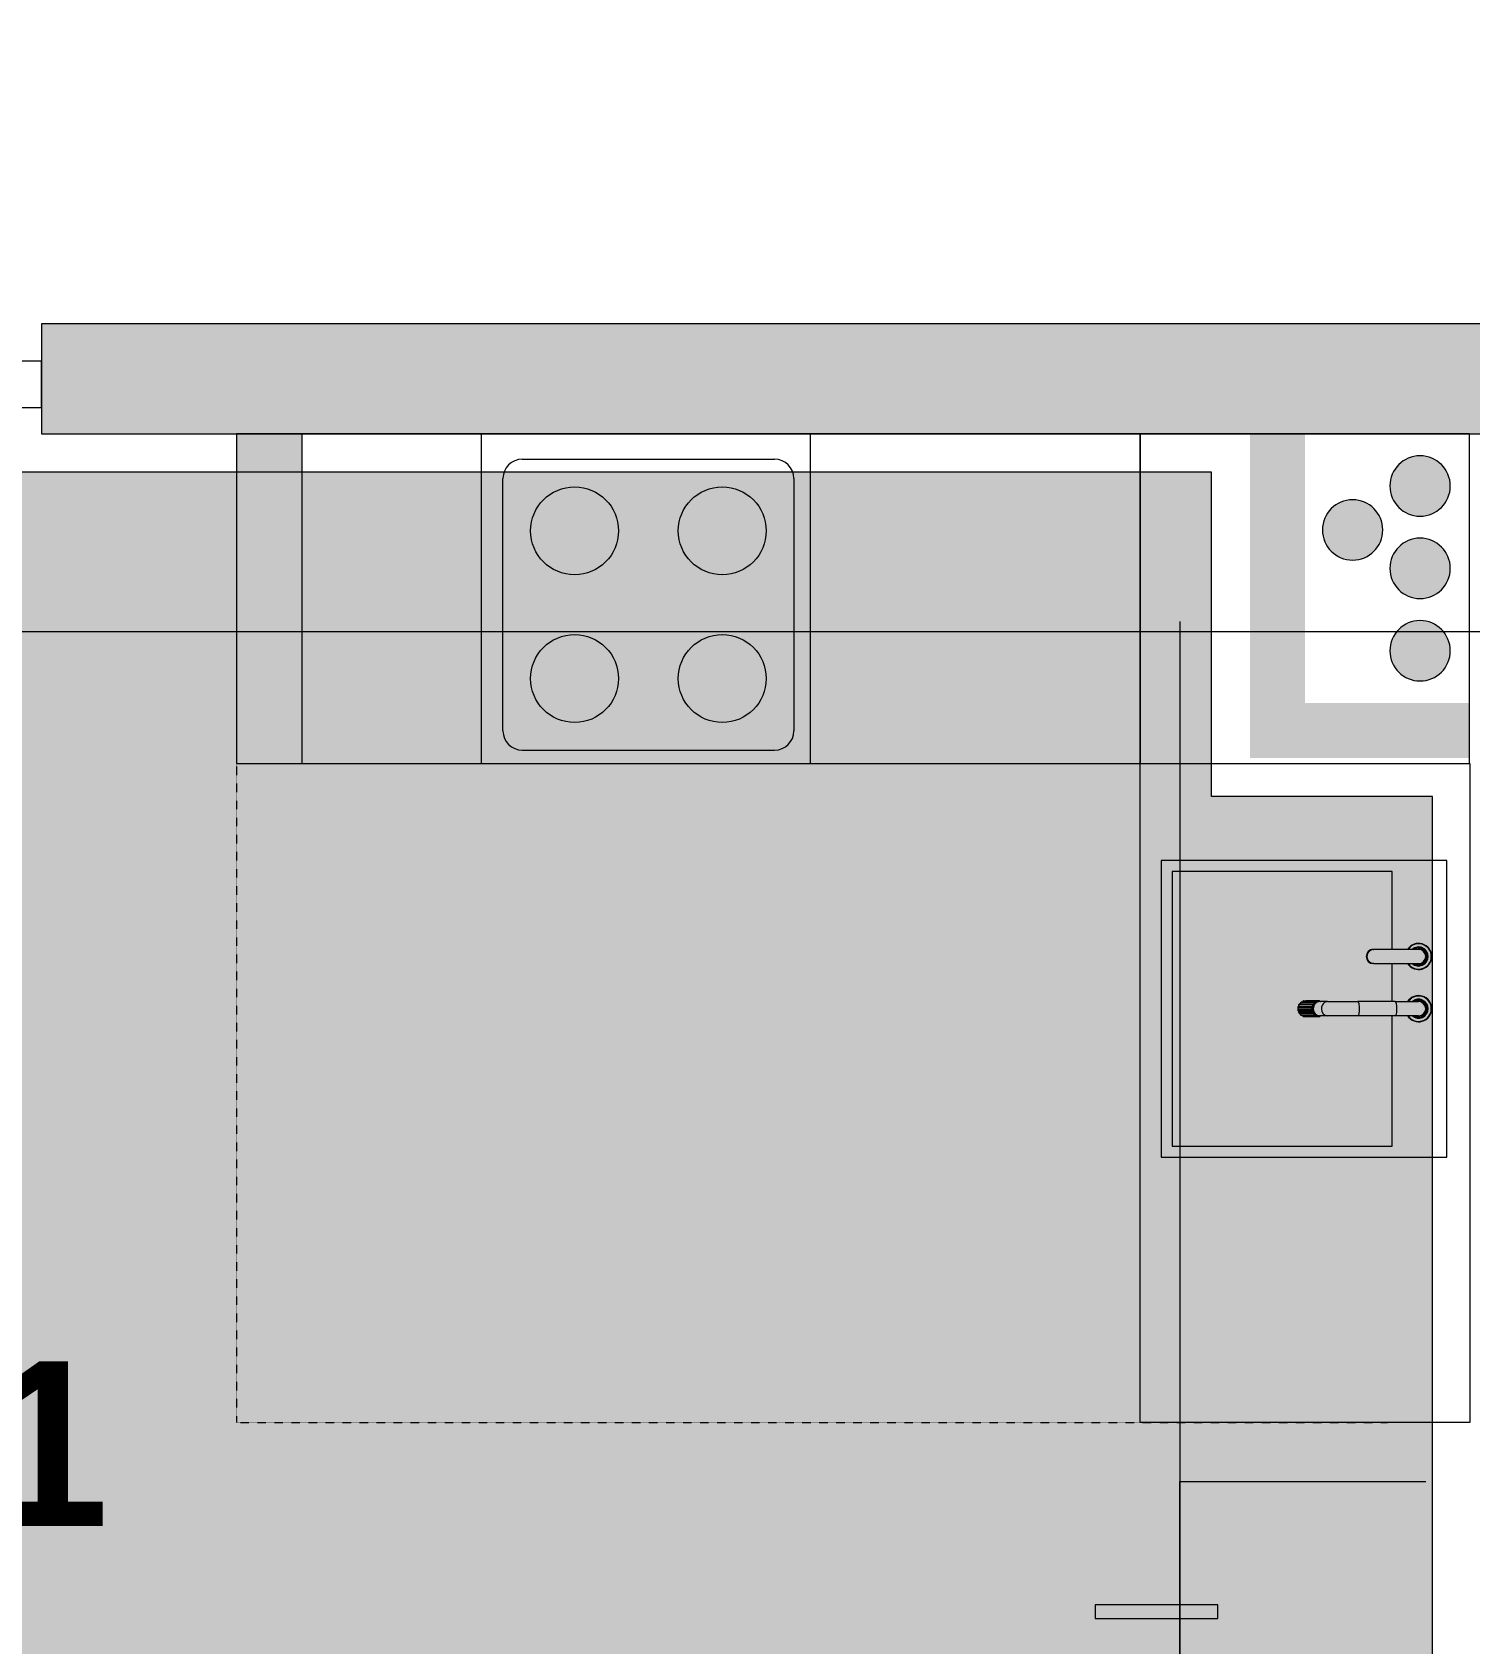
# Model space of a CAD drawing. Header units: millimetres. Extents: x 475206255 to 476720147, y 4620882299 to 4621447368.
# Drawn here: x 475282915 to 475285532, y 4621100774 to 4621103707 of the extents above; entities that cross this region are included whole.
import ezdxf

# ---------------------------------------------------------------- set-up
doc = ezdxf.new("R2010")
doc.units = ezdxf.units.MM
doc.header["$MEASUREMENT"] = 0
doc.linetypes.add('ACAD_ISO02W100', pattern=[7.5, 6, -1.5])
doc.linetypes.add('dash fine 0_25', pattern=[0.5952, 0.2976, -0.2976])
for name, color, linetype, lineweight in [('2D Drafting - General_Pen_No__250_Pen_No__7_Pen_No__250', 7, 'Continuous', 0), ('2D Drafting - General_Pen_No__250_Pen_No__7_Pen_No__7', 7, 'Continuous', 0), ('Annotation - Text_Pen_No__7_Pen_No__142', 142, 'Continuous', 0), ('Doors_Pen_No__7_Pen_No__7_Pen_No__7', 7, 'Continuous', 0), ('G-Anno-Nplt_Pen_No__151', 151, 'Continuous', 0), ('G-Anno-Nplt_Pen_No__4', 7, 'Continuous', 0), ('New_--------AVEJI_MODZRAVI_Pen_No__7', 7, 'Continuous', 0), ('New_--------AVEJI_UDZRAVI_Pen_No__7', 7, 'Continuous', 0), ('New_0_Pen_No__7', 7, 'Continuous', 0), ('shaxtebi da milebi_Pen_No__1_Pen_No__1_Pen_No__1', 1, 'Continuous', 0), ('shaxtebi da milebi_Pen_No__5_Pen_No__5_Pen_No__5', 5, 'Continuous', 0), ('zoma_Pen_No__142', 142, 'Continuous', 0), ('zoma_Pen_No__5_Pen_No__5', 5, 'Continuous', 0)]:
    doc.layers.add(name, color=color, linetype=linetype, lineweight=lineweight)
doc.layers.add('New_--aveji_Pen_No__251', color=7, linetype='Continuous', lineweight=0, true_color=0x656565)
doc.layers.add('shaxtebi da milebi_Pen_No__5_Pen_No__5_Pen_No__252', color=7, linetype='Continuous', lineweight=0, true_color=0x666666)
doc.layers.add('zoma', color=7, linetype='Continuous')
doc.styles.add('GENERATED_STYLE_2', font='arial.ttf')
doc.styles.add('GENERATED_STYLE_8', font='')
doc.styles.get('GENERATED_STYLE_8').set_extended_font_data('AcadMtavr', bold=True)
doc.dimstyles.new('GENERATED_STYLE__3', dxfattribs={"dimtxt": 200, "dimasz": 64.421331, "dimexe": 0.18, "dimexo": 3, "dimgap": 0, "dimtad": 1, "dimtih": 1, "dimtoh": 1, "dimlfac": 0.001, "dimzin": 0, "dimdsep": 46, "dimtxsty": 'GENERATED_STYLE_2', "dimblk": 'ARROWHEAD_2', "dimblk1": 'ARROWHEAD_2', "dimblk2": 'ARROWHEAD_2', "dimcen": 0.09, "dimclrd": 142, "dimclre": 142, "dimclrt": 142, "dimadec": 0, "dimazin": 0, "dimtfac": 1, "dimtdec": 4, "dimtmove": 0, "dimatfit": 3, "dimfxl": 1, "dimtolj": 1, "dimtzin": 0, "dimarcsym": 0})
doc.dimstyles.new('GENERATED_STYLE__9', dxfattribs={"dimtxt": 200, "dimasz": 64.421331, "dimexe": 0.18, "dimexo": 3, "dimgap": 0, "dimtad": 1, "dimlfac": 0.001, "dimzin": 0, "dimdsep": 46, "dimtxsty": 'GENERATED_STYLE_2', "dimblk": 'ARROWHEAD_2', "dimblk1": 'ARROWHEAD_2', "dimblk2": 'ARROWHEAD_2', "dimcen": 0.09, "dimclrd": 142, "dimclre": 142, "dimclrt": 142, "dimadec": 0, "dimazin": 0, "dimtfac": 1, "dimtdec": 4, "dimtmove": 0, "dimatfit": 3, "dimfxl": 1, "dimtolj": 1, "dimtzin": 0, "dimarcsym": 0})

# ---------------------------------------------------------------- blocks, each defined once
blk = doc.blocks.new('*D203', base_point=(475826095.8, 4621095193.2))
at = {"layer": 'zoma_Pen_No__142', "color": 142, "linetype": 'Continuous', "lineweight": 0, "transparency": 16777216}
for p, q in [((475299470.7, 4621110192), (475299386, 4621110240.9)), ((475299428.3, 4621110216.4), (475299428.3, 4621110257.9)), ((475299491.9, 4621110216.4), (475299364.8, 4621110216.4)), ((475299428.3, 4621095016.4), (475299428.3, 4621110216.4)), ((475299386, 4621095040.9), (475299470.7, 4621094992)), ((475299491.9, 4621095016.4), (475299364.8, 4621095016.4)), ((475299428.3, 4621094975), (475299428.3, 4621095016.4))]:
    blk.add_line(p, q, dxfattribs=at)
at = {"layer": 'zoma_Pen_No__142', "color": 142, "lineweight": 0, "transparency": 16777216, "insert": (475299388.3, 4621102273.2), "char_height": 200, "attachment_point": 7, "rotation": 90, "style": 'GENERATED_STYLE_2'}
blk.add_mtext('\\A1;{\\pql;\\fArial|b0|i0|c204|p0;\\W1.000000;15.20}', dxfattribs=at)
blk = doc.blocks.new('ARROWHEAD_2')
at = {"color": 0, "linetype": 'Continuous', "lineweight": 0}
for p, q in [((-0.378, -0.655), (0.378, 0.655)), ((0, 0), (-1, 0))]:
    blk.add_line(p, q, dxfattribs=at)
blk = doc.blocks.new('*D207', base_point=(475826095.8, 4621095193.2))
at = {"layer": 'zoma_Pen_No__142', "color": 142, "linetype": 'Continuous', "lineweight": 0, "transparency": 16777216}
for p, q in [((475298596.8, 4621102440.9), (475298681.6, 4621102392)), ((475298702.8, 4621102416.4), (475298575.6, 4621102416.4)), ((475298639.2, 4621099816.4), (475298639.2, 4621102416.4)), ((475298702.8, 4621099816.4), (475298575.6, 4621099816.4)), ((475298596.8, 4621099840.9), (475298681.6, 4621099792))]:
    blk.add_line(p, q, dxfattribs=at)
at = {"layer": 'zoma_Pen_No__142', "color": 142, "lineweight": 0, "transparency": 16777216, "char_height": 200, "attachment_point": 7, "rotation": 90, "style": 'GENERATED_STYLE_2'}
for s, insert in [('\\A1;{\\pql;\\fArial|b0|i0|c204|p0;\\W1.000000;0.40}', (475298599.2, 4621101858.1)), ('\\A1;{\\pql;\\fArial|b0|i0|c204|p0;\\W1.000000;2.60}', (475298599.2, 4621100849.5))]:
    blk.add_mtext(s, dxfattribs=dict(at, insert=insert))
blk = doc.blocks.new('*D208', base_point=(475826095.8, 4621095193.2))
at = {"layer": 'zoma_Pen_No__142', "color": 142, "linetype": 'Continuous', "lineweight": 0, "transparency": 16777216}
for p, q in [((475298596.8, 4621102840.9), (475298681.6, 4621102792)), ((475298702.8, 4621102816.4), (475298575.6, 4621102816.4)), ((475298639.2, 4621102416.4), (475298639.2, 4621102816.4)), ((475298596.8, 4621102440.9), (475298681.6, 4621102392)), ((475298702.8, 4621102416.4), (475298575.6, 4621102416.4))]:
    blk.add_line(p, q, dxfattribs=at)
blk = doc.blocks.new('*D209', base_point=(475826095.8, 4621095193.2))
at = {"layer": 'zoma_Pen_No__142', "color": 142, "linetype": 'Continuous', "lineweight": 0, "transparency": 16777216}
for p, q in [((475298596.8, 4621103240.4), (475298681.6, 4621103191.5)), ((475298702.8, 4621103215.9), (475298575.6, 4621103215.9)), ((475298639.2, 4621102816.4), (475298639.2, 4621103215.9)), ((475298596.8, 4621102840.9), (475298681.6, 4621102792)), ((475298702.8, 4621102816.4), (475298575.6, 4621102816.4))]:
    blk.add_line(p, q, dxfattribs=at)
blk = doc.blocks.new('*D1292', base_point=(475826095.8, 4621095193.2))
at = {"layer": 'zoma_Pen_No__142', "color": 142, "linetype": 'Continuous', "lineweight": 0, "transparency": 16777216}
for p, q in [((475281719.4, 4621111169.1), (475281719.4, 4621111296.2)), ((475288219.4, 4621111169.1), (475288219.4, 4621111296.2)), ((475281743.9, 4621111275), (475281695, 4621111190.3)), ((475288243.9, 4621111275), (475288195, 4621111190.3)), ((475281719.4, 4621111232.6), (475288219.4, 4621111232.6))]:
    blk.add_line(p, q, dxfattribs=at)
at = {"layer": 'zoma_Pen_No__142', "color": 142, "lineweight": 0, "transparency": 16777216, "char_height": 200, "attachment_point": 7, "style": 'GENERATED_STYLE_2'}
for s, insert in [('\\A1;{\\pql;\\fArial|b0|i0|c204|p0;\\W1.000000;6.50}', (475284702.5, 4621111272.6)), ('\\A1;{\\pql;\\fArial|b0|i0|c204|p0;\\W1.000000;0.40}', (475287661.1, 4621111272.6))]:
    blk.add_mtext(s, dxfattribs=dict(at, insert=insert))
blk = doc.blocks.new('*D1350', base_point=(475826095.8, 4621095193.2))
at = {"layer": 'zoma_Pen_No__142', "color": 142, "linetype": 'Continuous', "lineweight": 0, "transparency": 16777216}
for p, q in [((475281719.4, 4621160358.8), (475281719.4, 4621160486)), ((475288219.4, 4621160358.8), (475288219.4, 4621160486)), ((475281743.9, 4621160464.8), (475281695, 4621160380)), ((475288243.9, 4621160464.8), (475288195, 4621160380)), ((475281719.4, 4621160422.4), (475288219.4, 4621160422.4))]:
    blk.add_line(p, q, dxfattribs=at)
at = {"layer": 'zoma_Pen_No__142', "color": 142, "lineweight": 0, "transparency": 16777216, "char_height": 200, "attachment_point": 7, "style": 'GENERATED_STYLE_2'}
for s, insert in [('\\A1;{\\pql;\\fArial|b0|i0|c204|p0;\\W1.000000;6.50}', (475284702.5, 4621160462.4)), ('\\A1;{\\pql;\\fArial|b0|i0|c204|p0;\\W1.000000;0.40}', (475287661.1, 4621160462.4))]:
    blk.add_mtext(s, dxfattribs=dict(at, insert=insert))
blk = doc.blocks.new('*D1374', base_point=(475826095.8, 4621095193.2))
at = {"layer": 'zoma_Pen_No__142', "color": 142, "linetype": 'Continuous', "lineweight": 0, "transparency": 16777216}
for p, q in [((475281743.9, 4621141919.8), (475281695, 4621141835.1)), ((475281719.4, 4621141813.9), (475281719.4, 4621141941)), ((475288243.9, 4621141919.8), (475288195, 4621141835.1)), ((475288219.4, 4621141813.9), (475288219.4, 4621141941)), ((475281719.4, 4621141877.4), (475288219.4, 4621141877.4))]:
    blk.add_line(p, q, dxfattribs=at)
at = {"layer": 'zoma_Pen_No__142', "color": 142, "lineweight": 0, "transparency": 16777216, "char_height": 200, "attachment_point": 7, "style": 'GENERATED_STYLE_2'}
for s, insert in [('\\A1;{\\pql;\\fArial|b0|i0|c204|p0;\\W1.000000;6.50}', (475284702.5, 4621141917.4)), ('\\A1;{\\pql;\\fArial|b0|i0|c204|p0;\\W1.000000;0.40}', (475287661.1, 4621141917.4))]:
    blk.add_mtext(s, dxfattribs=dict(at, insert=insert))
blk = doc.blocks.new('*D1409', base_point=(475826095.8, 4621095193.2))
at = {"layer": 'zoma_Pen_No__142', "color": 142, "linetype": 'Continuous', "lineweight": 0, "transparency": 16777216}
for p, q in [((475281719.4, 4621209735.5), (475281719.4, 4621209862.6)), ((475288219.4, 4621209735.5), (475288219.4, 4621209862.6)), ((475281743.9, 4621209841.4), (475281695, 4621209756.6)), ((475288243.9, 4621209841.4), (475288195, 4621209756.6)), ((475281719.4, 4621209799), (475288219.4, 4621209799))]:
    blk.add_line(p, q, dxfattribs=at)
at = {"layer": 'zoma_Pen_No__142', "color": 142, "lineweight": 0, "transparency": 16777216, "char_height": 200, "attachment_point": 7, "style": 'GENERATED_STYLE_2'}
for s, insert in [('\\A1;{\\pql;\\fArial|b0|i0|c204|p0;\\W1.000000;6.50}', (475284702.5, 4621209839)), ('\\A1;{\\pql;\\fArial|b0|i0|c204|p0;\\W1.000000;0.40}', (475287661.1, 4621209839))]:
    blk.add_mtext(s, dxfattribs=dict(at, insert=insert))
blk = doc.blocks.new('*D1433', base_point=(475826095.8, 4621095193.2))
at = {"layer": 'zoma_Pen_No__142', "color": 142, "linetype": 'Continuous', "lineweight": 0, "transparency": 16777216}
for p, q in [((475281719.4, 4621191190.5), (475281719.4, 4621191317.7)), ((475288219.4, 4621191190.5), (475288219.4, 4621191317.7)), ((475281743.9, 4621191296.5), (475281695, 4621191211.7)), ((475288243.9, 4621191296.5), (475288195, 4621191211.7)), ((475281719.4, 4621191254.1), (475288219.4, 4621191254.1))]:
    blk.add_line(p, q, dxfattribs=at)
at = {"layer": 'zoma_Pen_No__142', "color": 142, "lineweight": 0, "transparency": 16777216, "char_height": 200, "attachment_point": 7, "style": 'GENERATED_STYLE_2'}
for s, insert in [('\\A1;{\\pql;\\fArial|b0|i0|c204|p0;\\W1.000000;6.50}', (475284702.5, 4621191294.1)), ('\\A1;{\\pql;\\fArial|b0|i0|c204|p0;\\W1.000000;0.40}', (475287661.1, 4621191294.1))]:
    blk.add_mtext(s, dxfattribs=dict(at, insert=insert))
blk = doc.blocks.new('*D1467', base_point=(475826095.8, 4621095193.2))
at = {"layer": 'zoma_Pen_No__142', "color": 142, "linetype": 'Continuous', "lineweight": 0, "transparency": 16777216}
for p, q in [((475281743.9, 4621259031.2), (475281695, 4621258946.4)), ((475281719.4, 4621258925.2), (475281719.4, 4621259052.4)), ((475288243.9, 4621259031.2), (475288195, 4621258946.4)), ((475288219.4, 4621258925.2), (475288219.4, 4621259052.4)), ((475281719.4, 4621258988.8), (475288219.4, 4621258988.8))]:
    blk.add_line(p, q, dxfattribs=at)
at = {"layer": 'zoma_Pen_No__142', "color": 142, "lineweight": 0, "transparency": 16777216, "char_height": 200, "attachment_point": 7, "style": 'GENERATED_STYLE_2'}
for s, insert in [('\\A1;{\\pql;\\fArial|b0|i0|c204|p0;\\W1.000000;6.50}', (475284702.5, 4621259028.8)), ('\\A1;{\\pql;\\fArial|b0|i0|c204|p0;\\W1.000000;0.40}', (475287661.1, 4621259028.8))]:
    blk.add_mtext(s, dxfattribs=dict(at, insert=insert))
blk = doc.blocks.new('*D1491', base_point=(475826095.8, 4621095193.2))
at = {"layer": 'zoma_Pen_No__142', "color": 142, "linetype": 'Continuous', "lineweight": 0, "transparency": 16777216}
for p, q in [((475281743.9, 4621240486.2), (475281695, 4621240401.5)), ((475281719.4, 4621240380.3), (475281719.4, 4621240507.4)), ((475288243.9, 4621240486.2), (475288195, 4621240401.5)), ((475288219.4, 4621240380.3), (475288219.4, 4621240507.4)), ((475281719.4, 4621240443.8), (475288219.4, 4621240443.8))]:
    blk.add_line(p, q, dxfattribs=at)
at = {"layer": 'zoma_Pen_No__142', "color": 142, "lineweight": 0, "transparency": 16777216, "char_height": 200, "attachment_point": 7, "style": 'GENERATED_STYLE_2'}
for s, insert in [('\\A1;{\\pql;\\fArial|b0|i0|c204|p0;\\W1.000000;6.50}', (475284702.5, 4621240483.8)), ('\\A1;{\\pql;\\fArial|b0|i0|c204|p0;\\W1.000000;0.40}', (475287661.1, 4621240483.8))]:
    blk.add_mtext(s, dxfattribs=dict(at, insert=insert))

msp = doc.modelspace()

# ---------------------------------------------------------------- hatches: boundary and pattern name
at = {"layer": '2D Drafting - General_Pen_No__250_Pen_No__7_Pen_No__7', "linetype": 'Continuous', "lineweight": 0}
for points in [[(475286816.52, 4621103176.356), (475282931.911, 4621103176.356), (475282931.911, 4621102976.356), (475286816.52, 4621102976.356)], [(475283406.515, 4621102376.356), (475283406.515, 4621102976.356), (475283286.515, 4621102976.356), (475283286.515, 4621102376.357)], [(475285531.925, 4621102486.356), (475285531.925, 4621102386.168), (475285131.925, 4621102386.168), (475285131.925, 4621102976.356), (475285231.925, 4621102976.356), (475285231.925, 4621102486.356)]]:
    msp.add_hatch(color=7, dxfattribs=at).paths.add_polyline_path(points)
at = {"layer": 'G-Anno-Nplt_Pen_No__151', "linetype": 'Continuous', "lineweight": 0, "true_color": 0x1f2f3f}
msp.add_hatch(color=169, dxfattribs=at).paths.add_polyline_path([(475279231.911, 4621101891.431), (475279231.911, 4621099839.517), (475279301.911, 4621099839.517), (475279301.911, 4621095286.438), (475281261.911, 4621095286.438), (475281261.911, 4621095486.431), (475281801.911, 4621095486.431), (475281801.911, 4621095286.438), (475285463.822, 4621095286.438), (475285463.822, 4621102316.168), (475285061.925, 4621102316.168), (475285061.925, 4621102906.356), (475281801.911, 4621102906.356), (475281801.911, 4621102221.431), (475280881.763, 4621102221.431), (475280881.763, 4621102291.431), (475279822.099, 4621102291.431), (475279822.099, 4621102221.431), (475279822.099, 4621101891.431), (475279301.911, 4621101891.431)])
at = {"layer": 'shaxtebi da milebi_Pen_No__1_Pen_No__1_Pen_No__1', "linetype": 'Continuous', "lineweight": 0}
msp.add_hatch(color=1, dxfattribs=at).paths.add_polyline_path([(475285441.466, 4621102826.356, -1), (475285441.466, 4621102936.356, -1)])
at = {"layer": 'shaxtebi da milebi_Pen_No__5_Pen_No__5_Pen_No__252', "linetype": 'Continuous', "lineweight": 0, "true_color": 0x666666}
msp.add_hatch(color=251, dxfattribs=at).paths.add_polyline_path([(475285318.628, 4621102746.345, 1), (475285318.628, 4621102856.345, 1)])
at = {"layer": 'shaxtebi da milebi_Pen_No__5_Pen_No__5_Pen_No__5', "linetype": 'Continuous', "lineweight": 0}
for points in [[(475285441.466, 4621102786.356, 1), (475285441.466, 4621102676.356, 1)], [(475285441.466, 4621102636.356, 1), (475285441.466, 4621102526.356, 1)]]:
    msp.add_hatch(color=5, dxfattribs=at).paths.add_polyline_path(points)

# ---------------------------------------------------------------- linework, layer by layer
at = {"layer": '2D Drafting - General_Pen_No__250_Pen_No__7_Pen_No__250', "color": 7, "linetype": 'Continuous', "lineweight": 0, "flags": 128}
msp.add_lwpolyline([(475283406.515, 4621102376.356), (475283406.515, 4621102976.356), (475283286.515, 4621102976.356), (475283286.515, 4621102376.357)], close=True, dxfattribs=at)
at = {"layer": '2D Drafting - General_Pen_No__250_Pen_No__7_Pen_No__7', "color": 7, "linetype": 'Continuous', "lineweight": 0, "flags": 128}
msp.add_lwpolyline([(475286816.52, 4621103176.356), (475282931.911, 4621103176.356), (475282931.911, 4621102976.356), (475286816.52, 4621102976.356)], close=True, dxfattribs=at)
at = {"layer": 'Doors_Pen_No__7_Pen_No__7_Pen_No__7', "color": 7, "linetype": 'Continuous', "lineweight": 0, "flags": 128}
msp.add_lwpolyline([(475282931.911, 4621103108.814), (475282882.522, 4621103108.814), (475282882.522, 4621103024.148), (475282931.911, 4621103024.148)], close=True, dxfattribs=at)
at = {"layer": 'G-Anno-Nplt_Pen_No__4', "color": 7, "linetype": 'Continuous', "lineweight": 0, "flags": 128}
msp.add_lwpolyline([(475279231.911, 4621101891.431), (475279231.911, 4621099839.517), (475279301.911, 4621099839.517), (475279301.911, 4621095286.438), (475281261.911, 4621095286.438), (475281261.911, 4621095486.431), (475281801.911, 4621095486.431), (475281801.911, 4621095286.438), (475285463.822, 4621095286.438), (475285463.822, 4621102316.168), (475285061.925, 4621102316.168), (475285061.925, 4621102906.356), (475281801.911, 4621102906.356), (475281801.911, 4621102221.431), (475280881.763, 4621102221.431), (475280881.763, 4621102291.431), (475279822.099, 4621102291.431), (475279822.099, 4621102221.431), (475279822.099, 4621101891.431), (475279301.911, 4621101891.431)], close=True, dxfattribs=at)
at = {"layer": 'New_--------AVEJI_MODZRAVI_Pen_No__7', "color": 7, "linetype": 'dash fine 0_25', "lineweight": 0}
msp.add_lwpolyline([(475283286.515, 4621102376.357), (475283286.515, 4621101176.357), (475285382.223, 4621101176.356)], dxfattribs=at)
at = {"layer": 'New_--------AVEJI_UDZRAVI_Pen_No__7', "color": 7, "linetype": 'Continuous', "lineweight": 0}
for p, q in [((475283806.942, 4621102930.066), (475284266.21, 4621102930.066)), ((475283771.768, 4621102435.623), (475283771.768, 4621102894.891)), ((475284301.419, 4621102894.891), (475284301.419, 4621102435.624)), ((475283806.942, 4621102400.449), (475284266.21, 4621102400.449)), ((475284931.925, 4621102376.356), (475285531.925, 4621102376.356))]:
    msp.add_line(p, q, dxfattribs=at)
for points in [[(475284931.926, 4621102376.356), (475284931.927, 4621102976.356), (475283286.515, 4621102976.357), (475283286.515, 4621102376.357)], [(475283731.926, 4621102976.356), (475283731.926, 4621102376.356), (475284331.926, 4621102376.356), (475284331.926, 4621102976.356)], [(475284931.926, 4621102376.356), (475285531.466, 4621102376.356), (475285531.466, 4621102976.356), (475284931.927, 4621102976.356)]]:
    msp.add_lwpolyline(points, close=True, dxfattribs=at)
msp.add_lwpolyline([(475285531.925, 4621102376.356), (475285531.924, 4621101176.356), (475284931.924, 4621101176.356), (475284931.925, 4621102376.356)], dxfattribs=at)
for centre in [(475283902.151, 4621102799.717), (475284171.036, 4621102799.717), (475283902.151, 4621102530.797), (475284171.036, 4621102530.798)]:
    msp.add_circle(centre, 80, dxfattribs=at)
for points in [[(475283806.942, 4621102930.066), (475283787.512, 4621102930.066), (475283771.768, 4621102914.322), (475283771.768, 4621102894.891)], [(475284301.419, 4621102894.892), (475284301.419, 4621102914.322), (475284285.64, 4621102930.066), (475284266.245, 4621102930.066)], [(475283771.768, 4621102435.623), (475283771.768, 4621102416.193), (475283787.512, 4621102400.449), (475283806.942, 4621102400.449)], [(475284266.21, 4621102400.449), (475284285.641, 4621102400.449), (475284301.419, 4621102416.193), (475284301.419, 4621102435.624)]]:
    msp.add_open_spline(points, degree=3, dxfattribs=at)
at = {"layer": 'New_--aveji_Pen_No__251', "color": 251, "linetype": 'Continuous', "lineweight": 0, "true_color": 0x656565}
for p, q in [((475285355.903, 4621102037.723), (475285357.327, 4621102037.723)), ((475285438.792, 4621102037.722), (475285357.327, 4621102037.723)), ((475285357.327, 4621102011.963), (475285355.903, 4621102011.963)), ((475285357.327, 4621102011.963), (475285438.792, 4621102011.963)), ((475285390.357, 4621101942.652), (475285390.357, 4621102011.963)), ((475285243.167, 4621101931.921), (475285219.204, 4621101931.921)), ((475285219.434, 4621101933.22), (475285243.397, 4621101933.22)), ((475285219.73, 4621101929.772), (475285245.381, 4621101929.772)), ((475285220.591, 4621101934.639), (475285246.242, 4621101934.639)), ((475285244.861, 4621101937.193), (475285220.898, 4621101937.193)), ((475285221.552, 4621101938.295), (475285245.515, 4621101938.294)), ((475285223.044, 4621101938.764), (475285248.695, 4621101938.764)), ((475285248.221, 4621101941.336), (475285224.258, 4621101941.336)), ((475285225.238, 4621101942.072), (475285249.201, 4621101942.072)), ((475285252.737, 4621101943.718), (475285228.774, 4621101943.718)), ((475285229.93, 4621101943.977), (475285253.893, 4621101943.977)), ((475285257.72, 4621101943.977), (475285233.757, 4621101943.977)), ((475285273.159, 4621101942.652), (475285258.439, 4621101942.652)), ((475285273.159, 4621101942.652), (475285328.28, 4621101942.652)), ((475285396.321, 4621101942.652), (475285328.28, 4621101942.652)), ((475285396.321, 4621101942.652), (475285438.792, 4621101942.652)), ((475285219.204, 4621101927.62), (475285243.167, 4621101927.62)), ((475285243.397, 4621101926.321), (475285219.434, 4621101926.321)), ((475285220.591, 4621101924.906), (475285246.242, 4621101924.906)), ((475285220.899, 4621101922.348), (475285244.862, 4621101922.348)), ((475285220.9, 4621101922.349), (475285244.868, 4621101922.349)), ((475285245.517, 4621101921.247), (475285221.554, 4621101921.247)), ((475285223.044, 4621101920.78), (475285248.695, 4621101920.78)), ((475285224.261, 4621101918.209), (475285248.229, 4621101918.209)), ((475285224.261, 4621101918.206), (475285248.224, 4621101918.206)), ((475285249.204, 4621101917.471), (475285225.241, 4621101917.471)), ((475285228.776, 4621101915.829), (475285252.744, 4621101915.829)), ((475285228.777, 4621101915.825), (475285252.74, 4621101915.825)), ((475285253.896, 4621101915.567), (475285229.933, 4621101915.567)), ((475285253.897, 4621101915.568), (475285257.723, 4621101915.568)), ((475285253.905, 4621101915.571), (475285257.726, 4621101915.571)), ((475285273.159, 4621101916.892), (475285258.439, 4621101916.892)), ((475285328.28, 4621101916.892), (475285273.159, 4621101916.892)), ((475285396.321, 4621101916.892), (475285328.28, 4621101916.892)), ((475285438.792, 4621101916.892), (475285396.321, 4621101916.892))]:
    msp.add_line(p, q, dxfattribs=at)
at = {"layer": 'New_--aveji_Pen_No__251', "color": 251, "linetype": 'ACAD_ISO02W100', "lineweight": 0, "true_color": 0x656565}
for points in [[(475284331.926, 4621102376.357), (475284331.926, 4621102976.357)], [(475284931.926, 4621102376.356), (475284931.926, 4621102976.356)]]:
    msp.add_lwpolyline(points, dxfattribs=at)
at = {"layer": 'New_--aveji_Pen_No__251', "color": 251, "linetype": 'Continuous', "lineweight": 0, "true_color": 0x656565}
msp.add_lwpolyline([(475285490.093, 4621102199.848), (475284970.093, 4621102199.848), (475284970.092, 4621101659.734), (475285490.092, 4621101659.733)], close=True, dxfattribs=at)
msp.add_lwpolyline([(475285390.357, 4621102037.722), (475285390.357, 4621102179.848), (475284990.093, 4621102179.848), (475284990.092, 4621101679.734), (475285390.357, 4621101679.733), (475285390.357, 4621101916.892)], dxfattribs=at)
for centre, radius, start, end in [((475285438.792, 4621102024.843), 23.813, 359.999964, 147.2581), ((475285438.792, 4621102024.843), 23.805, 359.999964, 147.244874), ((475285438.792, 4621102024.843), 23.778, 359.999964, 147.203233), ((475285438.792, 4621102024.843), 23.724, 359.999964, 147.119608), ((475285438.792, 4621102024.843), 23.635, 359.999964, 146.979853), ((475285438.792, 4621102024.843), 23.146, 359.999964, 146.188767), ((475285438.792, 4621102024.843), 23.813, 212.741827, 359.999964), ((475285438.792, 4621102024.843), 23.805, 212.755053, 359.999964), ((475285438.792, 4621102024.843), 23.778, 212.796694, 359.999964), ((475285438.792, 4621102024.843), 23.724, 212.880319, 359.999964), ((475285438.792, 4621102024.843), 23.635, 213.020075, 359.999963), ((475285438.792, 4621102024.843), 23.146, 213.81116, 359.999964), ((475285438.792, 4621102024.843), 17.327, 359.999963, 131.983056), ((475285438.792, 4621102024.843), 17.327, 228.016871, 359.999964), ((475285438.792, 4621102024.843), 16.761, 359.999963, 129.788888), ((475285438.792, 4621102024.843), 16.761, 230.211039, 359.999965), ((475285438.792, 4621102024.843), 16.55, 359.999964, 128.902795), ((475285438.792, 4621102024.843), 16.55, 231.097134, 359.999963), ((475285438.792, 4621102024.843), 16.328, 359.999964, 127.926376), ((475285438.792, 4621102024.843), 16.328, 232.073553, 359.999963), ((475285438.792, 4621102024.843), 15.483, 359.999964, 123.712222), ((475285438.792, 4621102024.843), 15.483, 236.287705, 359.999964), ((475285438.792, 4621102024.843), 13.402, 359.999964, 106.050856), ((475285438.792, 4621102024.843), 13.402, 253.94907, 359.999964), ((475285438.792, 4621102024.843), 12.88, 269.999963, 89.999963), ((475285438.792, 4621101929.772), 23.813, 359.999964, 147.2581), ((475285438.792, 4621101929.772), 23.813, 212.741827, 359.999964), ((475285438.792, 4621101929.772), 23.805, 359.999964, 147.244874), ((475285438.792, 4621101929.772), 23.805, 212.755053, 359.999964), ((475285438.792, 4621101929.772), 23.778, 359.999964, 147.203233), ((475285438.792, 4621101929.772), 23.778, 212.796694, 359.999964), ((475285438.792, 4621101929.772), 23.724, 359.999964, 147.119608), ((475285438.792, 4621101929.772), 23.724, 212.880318, 359.999964), ((475285438.792, 4621101929.772), 23.635, 359.999964, 146.979852), ((475285438.792, 4621101929.772), 23.635, 213.020074, 359.999964), ((475285438.792, 4621101929.772), 23.146, 359.999964, 146.188767), ((475285438.792, 4621101929.772), 23.146, 213.81116, 359.999964), ((475285438.792, 4621101929.772), 17.327, 359.999963, 131.983055), ((475285438.792, 4621101929.772), 17.327, 228.016872, 359.999965), ((475285438.792, 4621101929.772), 16.761, 359.999963, 129.788888), ((475285438.792, 4621101929.772), 16.761, 230.211039, 359.999964), ((475285438.792, 4621101929.772), 16.55, 359.999964, 128.902795), ((475285438.792, 4621101929.772), 16.55, 231.097132, 359.999964), ((475285438.792, 4621101929.772), 16.328, 359.999964, 127.926376), ((475285438.792, 4621101929.772), 16.328, 232.073553, 359.999963), ((475285438.792, 4621101929.772), 15.483, 359.999964, 123.712222), ((475285438.792, 4621101929.772), 15.483, 236.287703, 359.999965), ((475285438.792, 4621101929.772), 13.402, 359.999964, 106.050856), ((475285438.792, 4621101929.772), 13.402, 253.94907, 359.999964), ((475285438.792, 4621101929.772), 12.88, 359.999965, 89.999963), ((475285438.792, 4621101929.772), 12.88, 269.999963, 359.999963)]:
    msp.add_arc(centre, radius, start, end, dxfattribs=at)
for centre, major_axis, ratio, start_param, end_param in [((475285355.903, 4621102024.843), (0, 12.88), 0.98480506, 0.00000014, 3.14159279), ((475285357.327, 4621102024.843), (0, 12.88), 0.98480799, -0.00000001, 3.14159271), ((475285229.215, 4621101929.772), (0, 11.65), 0.88988826, 0.96516341, 2.17677225), ((475285231.845, 4621101929.772), (0, 14.367), 0.88988826, 1.32846851, 1.42067396), ((475285231.845, 4621101929.772), (0, 14.367), 0.88988826, 0.93576945, 1.0279749), ((475285229.215, 4621101929.772), (0, 11.65), 0.88988826, 0.61899318, 0.70850893), ((475285231.845, 4621101929.772), (0, 14.367), 0.88988826, 0.54307036, 0.63527579), ((475285231.845, 4621101929.772), (0, 14.367), 0.88988826, 0.15037124, 0.24257672), ((475285255.808, 4621101929.772), (0, 14.367), 0.88988826, 1.32846853, 1.42067397), ((475285256.398, 4621101929.772), (0, 13.515), 0.88988826, 1.25911425, 1.49010492), ((475285256.398, 4621101929.772), (0, 13.515), 0.88988826, 1.65181332, 1.882804), ((475285255.808, 4621101929.772), (0, 14.367), 0.88988826, 0.93576945, 1.02797489), ((475285256.615, 4621101929.772), (0, 12.82), 0.88988826, 1.1896834, 1.55926121), ((475285256.615, 4621101929.772), (0, 12.82), 0.88988826, 1.58238248, 1.95196031), ((475285256.398, 4621101929.772), (0, 13.515), 0.88988826, 0.86641516, 1.09740584), ((475285256.615, 4621101929.772), (0, 12.82), 0.88988826, 0.79698428, 1.16656211), ((475285258.439, 4621101929.772), (0, 12.88), 0.88988826, 0, 1.57079633), ((475285258.439, 4621101929.772), (0, 12.88), 0.88988826, 1.57079633, 3.14159272), ((475285255.808, 4621101929.772), (0, 14.367), 0.88988826, 0.54307036, 0.63527578), ((475285256.398, 4621101929.772), (0, 13.515), 0.88988826, 0.47371609, 0.70470675), ((475285256.615, 4621101929.772), (0, 12.82), 0.88988826, 0.40428518, 0.77386301), ((475285256.615, 4621101929.772), (0, 12.82), 0.88988826, 0.01158613, 0.38116395), ((475285256.398, 4621101929.772), (0, 13.515), 0.88988826, 0.08101702, 0.31200766), ((475285255.808, 4621101929.772), (0, 14.367), 0.88988826, 0.15037132, 0.24257672), ((475285256.615, 4621101929.772), (0, 12.82), 0.88988826, 6.23227714, 6.27165012), ((475285256.398, 4621101929.772), (0, 13.515), 0.88988826, 5.97524623, 6.20249388), ((475285255.808, 4621101929.772), (0, 14.367), 0.88988826, 6.04085749, 6.13306294), ((475285273.159, 4621101929.772), (0, 12.88), 0.88988826, 0, 1.57079633), ((475285273.159, 4621101929.772), (0, 12.88), 0.88988826, 1.57079633, 3.14159264), ((475285328.28, 4621101929.772), (0, 12.88), 0.23905575, 4.71238898, 6.28318555), ((475285328.28, 4621101929.772), (0, 12.88), 0.23905575, 3.14159259, 4.71238898), ((475285396.321, 4621101929.772), (0, 12.88), 0.23905575, 4.71238898, 6.28318525), ((475285396.321, 4621101929.772), (0, 12.88), 0.23905575, 3.14159259, 4.71238898), ((475285231.845, 4621101929.772), (0, 14.367), 0.88988826, 1.72116761, 1.81337306), ((475285231.845, 4621101929.772), (0, 14.367), 0.88988826, 2.1138667, 2.20607215), ((475285229.215, 4621101929.772), (0, 11.65), 0.88988826, 2.43337848, 2.52271967), ((475285231.845, 4621101929.772), (0, 14.367), 0.88988826, 2.50656581, 2.59877124), ((475285231.845, 4621101929.772), (0, 14.367), 0.88988826, 2.89926487, 2.99147033), ((475285255.808, 4621101929.772), (0, 14.367), 0.88988826, 1.72116761, 1.81337305), ((475285255.808, 4621101929.772), (0, 14.367), 0.88988826, 2.1138667, 2.20607211), ((475285256.398, 4621101929.772), (0, 13.515), 0.88988826, 2.04451241, 2.27550307), ((475285256.615, 4621101929.772), (0, 12.82), 0.88988826, 1.97508159, 2.34465942), ((475285255.808, 4621101929.772), (0, 14.367), 0.88988826, 2.50656575, 2.59877124), ((475285256.398, 4621101929.772), (0, 13.515), 0.88988826, 2.43721151, 2.66820216), ((475285256.615, 4621101929.772), (0, 12.82), 0.88988826, 2.36778067, 2.73735853), ((475285256.615, 4621101929.772), (0, 12.82), 0.88988826, 2.76047974, 3.13005761), ((475285256.398, 4621101929.772), (0, 13.515), 0.88988826, 2.82991057, 3.06090123), ((475285255.808, 4621101929.772), (0, 14.367), 0.88988826, 2.89926487, 2.99147032), ((475285256.615, 4621101929.772), (0, 12.82), 0.88988826, 3.15317884, 3.1925008), ((475285256.398, 4621101929.772), (0, 13.515), 0.88988826, 3.22260969, 3.44953172), ((475285255.808, 4621101929.772), (0, 14.367), 0.88988826, 3.29196393, 3.3841694)]:
    msp.add_ellipse(centre, major_axis=major_axis, ratio=ratio, start_param=start_param, end_param=end_param, dxfattribs=at)
for points in [[(475285219.204, 4621101931.921), (475285219.227, 4621101931.552), (475285219.258, 4621101931.195), (475285219.294, 4621101930.849)], [(475285219.295, 4621101928.691), (475285219.258, 4621101928.345), (475285219.228, 4621101927.988), (475285219.205, 4621101927.62)], [(475285219.294, 4621101930.849), (475285219.421, 4621101930.513), (475285219.548, 4621101930.187), (475285219.675, 4621101929.869)], [(475285219.675, 4621101929.675), (475285219.548, 4621101929.356), (475285219.421, 4621101929.028), (475285219.295, 4621101928.691)], [(475285219.839, 4621101933.925), (475285219.701, 4621101933.697), (475285219.566, 4621101933.462), (475285219.435, 4621101933.22)], [(475285219.675, 4621101929.869), (475285219.693, 4621101929.837), (475285219.711, 4621101929.804), (475285219.73, 4621101929.772)], [(475285219.73, 4621101929.772), (475285219.711, 4621101929.74), (475285219.693, 4621101929.707), (475285219.675, 4621101929.675)], [(475285220.508, 4621101934.574), (475285220.287, 4621101934.364), (475285220.064, 4621101934.148), (475285219.839, 4621101933.925)], [(475285220.591, 4621101934.639), (475285220.563, 4621101934.617), (475285220.535, 4621101934.596), (475285220.508, 4621101934.574)], [(475285220.573, 4621101935.919), (475285220.57, 4621101935.52), (475285220.57, 4621101935.132), (475285220.574, 4621101934.754)], [(475285220.574, 4621101934.754), (475285220.58, 4621101934.715), (475285220.585, 4621101934.677), (475285220.591, 4621101934.639)], [(475285220.898, 4621101937.193), (475285220.779, 4621101936.755), (475285220.67, 4621101936.331), (475285220.573, 4621101935.919)], [(475285222.123, 4621101938.527), (475285221.933, 4621101938.452), (475285221.745, 4621101938.374), (475285221.558, 4621101938.295)], [(475285222.945, 4621101938.743), (475285222.675, 4621101938.673), (475285222.401, 4621101938.601), (475285222.123, 4621101938.527)], [(475285223.044, 4621101938.764), (475285223.011, 4621101938.757), (475285222.978, 4621101938.75), (475285222.945, 4621101938.743)], [(475285223.068, 4621101938.88), (475285223.06, 4621101938.842), (475285223.052, 4621101938.803), (475285223.044, 4621101938.764)], [(475285223.481, 4621101940.053), (475285223.336, 4621101939.651), (475285223.198, 4621101939.261), (475285223.068, 4621101938.88)], [(475285224.258, 4621101941.336), (475285223.984, 4621101940.895), (475285223.724, 4621101940.468), (475285223.481, 4621101940.053)], [(475285227.575, 4621101942.622), (475285227.425, 4621101942.436), (475285227.278, 4621101942.253), (475285227.134, 4621101942.072)], [(475285228.774, 4621101943.718), (475285228.354, 4621101943.342), (475285227.955, 4621101942.976), (475285227.575, 4621101942.622)], [(475285244.41, 4621101930.862), (475285244.016, 4621101931.204), (475285243.601, 4621101931.557), (475285243.167, 4621101931.921)], [(475285243.173, 4621101927.62), (475285243.606, 4621101927.983), (475285244.018, 4621101928.336), (475285244.41, 4621101928.678)], [(475285243.402, 4621101933.218), (475285243.942, 4621101933.458), (475285244.457, 4621101933.691), (475285244.95, 4621101933.917)], [(475285245.207, 4621101929.92), (475285244.951, 4621101930.226), (475285244.686, 4621101930.539), (475285244.41, 4621101930.862)], [(475285244.41, 4621101928.678), (475285244.686, 4621101929.002), (475285244.952, 4621101929.317), (475285245.207, 4621101929.624)], [(475285245.693, 4621101935.934), (475285245.432, 4621101936.341), (475285245.154, 4621101936.761), (475285244.861, 4621101937.193)], [(475285244.95, 4621101933.917), (475285245.321, 4621101934.13), (475285245.679, 4621101934.338), (475285246.025, 4621101934.541)], [(475285245.207, 4621101929.624), (475285245.265, 4621101929.673), (475285245.323, 4621101929.723), (475285245.381, 4621101929.772)], [(475285245.381, 4621101929.772), (475285245.323, 4621101929.821), (475285245.265, 4621101929.871), (475285245.207, 4621101929.92)], [(475285245.52, 4621101938.292), (475285246.116, 4621101938.372), (475285246.687, 4621101938.449), (475285247.233, 4621101938.524)], [(475285246.126, 4621101934.814), (475285245.989, 4621101935.178), (475285245.844, 4621101935.551), (475285245.693, 4621101935.934)], [(475285246.025, 4621101934.541), (475285246.098, 4621101934.573), (475285246.17, 4621101934.606), (475285246.242, 4621101934.639)], [(475285246.242, 4621101934.639), (475285246.204, 4621101934.697), (475285246.165, 4621101934.756), (475285246.126, 4621101934.814)], [(475285247.233, 4621101938.524), (475285247.654, 4621101938.595), (475285248.061, 4621101938.664), (475285248.455, 4621101938.732)], [(475285248.606, 4621101940.068), (475285248.49, 4621101940.478), (475285248.361, 4621101940.901), (475285248.221, 4621101941.336)], [(475285248.455, 4621101938.732), (475285248.535, 4621101938.743), (475285248.616, 4621101938.753), (475285248.695, 4621101938.764)], [(475285248.641, 4621101938.941), (475285248.633, 4621101939.307), (475285248.622, 4621101939.683), (475285248.606, 4621101940.068)], [(475285248.695, 4621101938.764), (475285248.678, 4621101938.823), (475285248.66, 4621101938.882), (475285248.641, 4621101938.941)], [(475285249.205, 4621101942.068), (475285249.799, 4621101941.976), (475285250.367, 4621101941.886), (475285250.911, 4621101941.799)], [(475285250.911, 4621101941.799), (475285251.33, 4621101941.717), (475285251.736, 4621101941.637), (475285252.127, 4621101941.559)], [(475285252.127, 4621101941.559), (475285252.207, 4621101941.546), (475285252.287, 4621101941.534), (475285252.367, 4621101941.521)], [(475285252.367, 4621101941.521), (475285252.368, 4621101941.571), (475285252.37, 4621101941.622), (475285252.371, 4621101941.672)], [(475285252.371, 4621101941.672), (475285252.483, 4621101941.985), (475285252.594, 4621101942.306), (475285252.706, 4621101942.635)], [(475285252.706, 4621101942.635), (475285252.724, 4621101942.985), (475285252.734, 4621101943.346), (475285252.737, 4621101943.718)], [(475285253.895, 4621101943.973), (475285254.428, 4621101943.722), (475285254.938, 4621101943.479), (475285255.424, 4621101943.243)], [(475285255.424, 4621101943.243), (475285255.79, 4621101943.02), (475285256.142, 4621101942.803), (475285256.482, 4621101942.591)], [(475285256.482, 4621101942.591), (475285256.548, 4621101942.56), (475285256.613, 4621101942.529), (475285256.677, 4621101942.499)], [(475285256.704, 4621101942.503), (475285256.718, 4621101942.533), (475285256.732, 4621101942.562), (475285256.746, 4621101942.591)], [(475285256.746, 4621101942.591), (475285256.951, 4621101942.803), (475285257.158, 4621101943.02), (475285257.367, 4621101943.244)], [(475285257.367, 4621101943.244), (475285257.489, 4621101943.481), (475285257.606, 4621101943.725), (475285257.72, 4621101943.977)], [(475285258.877, 4621101943.716), (475285259.294, 4621101943.35), (475285259.691, 4621101942.996), (475285260.069, 4621101942.652)], [(475285219.434, 4621101926.321), (475285219.566, 4621101926.079), (475285219.701, 4621101925.843), (475285219.84, 4621101925.615)], [(475285219.84, 4621101925.615), (475285220.065, 4621101925.394), (475285220.288, 4621101925.179), (475285220.508, 4621101924.97)], [(475285220.508, 4621101924.97), (475285220.536, 4621101924.948), (475285220.563, 4621101924.927), (475285220.591, 4621101924.906)], [(475285220.574, 4621101924.79), (475285220.571, 4621101924.411), (475285220.571, 4621101924.022), (475285220.575, 4621101923.622)], [(475285220.575, 4621101923.622), (475285220.672, 4621101923.211), (475285220.781, 4621101922.786), (475285220.9, 4621101922.349)], [(475285220.591, 4621101924.906), (475285220.585, 4621101924.867), (475285220.58, 4621101924.829), (475285220.574, 4621101924.79)], [(475285221.554, 4621101921.247), (475285221.743, 4621101921.167), (475285221.934, 4621101921.089), (475285222.126, 4621101921.014)], [(475285222.126, 4621101921.014), (475285222.403, 4621101920.941), (475285222.676, 4621101920.87), (475285222.946, 4621101920.801)], [(475285222.946, 4621101920.801), (475285222.979, 4621101920.794), (475285223.011, 4621101920.787), (475285223.044, 4621101920.78)], [(475285223.044, 4621101920.78), (475285223.052, 4621101920.741), (475285223.06, 4621101920.702), (475285223.068, 4621101920.664)], [(475285223.068, 4621101920.664), (475285223.199, 4621101920.283), (475285223.338, 4621101919.891), (475285223.484, 4621101919.488)], [(475285223.484, 4621101919.488), (475285223.727, 4621101919.075), (475285223.986, 4621101918.648), (475285224.261, 4621101918.209)], [(475285227.137, 4621101917.471), (475285227.281, 4621101917.29), (475285227.428, 4621101917.107), (475285227.579, 4621101916.921)], [(475285227.579, 4621101916.921), (475285227.958, 4621101916.568), (475285228.357, 4621101916.204), (475285228.776, 4621101915.829)], [(475285244.951, 4621101925.623), (475285244.457, 4621101925.849), (475285243.939, 4621101926.081), (475285243.397, 4621101926.321)], [(475285244.868, 4621101922.349), (475285245.16, 4621101922.781), (475285245.435, 4621101923.2), (475285245.695, 4621101923.606)], [(475285246.025, 4621101925.003), (475285245.68, 4621101925.204), (475285245.322, 4621101925.411), (475285244.951, 4621101925.623)], [(475285247.235, 4621101921.017), (475285246.688, 4621101921.091), (475285246.115, 4621101921.168), (475285245.517, 4621101921.247)], [(475285245.695, 4621101923.606), (475285245.846, 4621101923.991), (475285245.989, 4621101924.365), (475285246.126, 4621101924.729)], [(475285246.242, 4621101924.906), (475285246.17, 4621101924.938), (475285246.098, 4621101924.97), (475285246.025, 4621101925.003)], [(475285246.126, 4621101924.729), (475285246.165, 4621101924.788), (475285246.204, 4621101924.847), (475285246.242, 4621101924.906)], [(475285248.455, 4621101920.812), (475285248.062, 4621101920.879), (475285247.656, 4621101920.947), (475285247.235, 4621101921.017)], [(475285248.229, 4621101918.209), (475285248.367, 4621101918.643), (475285248.494, 4621101919.065), (475285248.609, 4621101919.473)], [(475285248.695, 4621101920.78), (475285248.616, 4621101920.791), (475285248.536, 4621101920.801), (475285248.455, 4621101920.812)], [(475285248.609, 4621101919.473), (475285248.624, 4621101919.86), (475285248.634, 4621101920.236), (475285248.642, 4621101920.603)], [(475285248.642, 4621101920.603), (475285248.66, 4621101920.662), (475285248.678, 4621101920.721), (475285248.695, 4621101920.78)], [(475285250.914, 4621101917.743), (475285250.369, 4621101917.655), (475285249.799, 4621101917.564), (475285249.204, 4621101917.471)], [(475285252.127, 4621101917.985), (475285251.737, 4621101917.907), (475285251.333, 4621101917.826), (475285250.914, 4621101917.743)], [(475285252.367, 4621101918.023), (475285252.288, 4621101918.011), (475285252.208, 4621101917.998), (475285252.127, 4621101917.985)], [(475285252.371, 4621101917.872), (475285252.37, 4621101917.923), (475285252.368, 4621101917.973), (475285252.367, 4621101918.023)], [(475285252.709, 4621101916.908), (475285252.597, 4621101917.238), (475285252.484, 4621101917.559), (475285252.371, 4621101917.872)], [(475285252.744, 4621101915.829), (475285252.74, 4621101916.199), (475285252.728, 4621101916.559), (475285252.709, 4621101916.908)], [(475285255.428, 4621101916.301), (475285254.941, 4621101916.064), (475285254.43, 4621101915.819), (475285253.896, 4621101915.567)], [(475285256.483, 4621101916.953), (475285256.144, 4621101916.741), (475285255.792, 4621101916.524), (475285255.428, 4621101916.301)], [(475285256.677, 4621101917.046), (475285256.613, 4621101917.015), (475285256.548, 4621101916.984), (475285256.483, 4621101916.953)], [(475285256.747, 4621101916.953), (475285256.733, 4621101916.982), (475285256.719, 4621101917.012), (475285256.704, 4621101917.041)], [(475285257.371, 4621101916.301), (475285257.161, 4621101916.524), (475285256.953, 4621101916.741), (475285256.747, 4621101916.953)], [(475285257.726, 4621101915.571), (475285257.612, 4621101915.822), (475285257.493, 4621101916.065), (475285257.371, 4621101916.301)], [(475285260.071, 4621101916.892), (475285259.693, 4621101916.548), (475285259.296, 4621101916.192), (475285258.879, 4621101915.826)]]:
    msp.add_open_spline(points, degree=3, dxfattribs=at)
at = {"layer": 'New_0_Pen_No__7', "color": 7, "linetype": 'Continuous', "lineweight": 0}
for points in [[(475285004.28, 4621102634.919), (475285004.28, 4621100719.809)], [(475285004.28, 4621100468.983), (475285004.28, 4621101068.983), (475285451.954, 4621101068.983)]]:
    msp.add_lwpolyline(points, dxfattribs=at)
msp.add_lwpolyline([(475285073.298, 4621100844.482), (475284849.801, 4621100844.482), (475284849.801, 4621100819.666), (475285073.298, 4621100819.666)], close=True, dxfattribs=at)
at = {"layer": 'shaxtebi da milebi_Pen_No__1_Pen_No__1_Pen_No__1', "color": 1, "linetype": 'Continuous', "lineweight": 0, "flags": 128}
msp.add_lwpolyline([(475285441.466, 4621102826.356, 1), (475285441.466, 4621102936.356, 1)], format="xyb", close=True, dxfattribs=at)
at = {"layer": 'shaxtebi da milebi_Pen_No__5_Pen_No__5_Pen_No__252', "color": 251, "linetype": 'Continuous', "lineweight": 0, "true_color": 0x666666, "flags": 128}
msp.add_lwpolyline([(475285318.628, 4621102746.345, 1), (475285318.628, 4621102856.345, 1)], format="xyb", close=True, dxfattribs=at)
at = {"layer": 'shaxtebi da milebi_Pen_No__5_Pen_No__5_Pen_No__5', "color": 5, "linetype": 'Continuous', "lineweight": 0, "flags": 128}
for points in [[(475285441.466, 4621102786.356, 1), (475285441.466, 4621102676.356, 1)], [(475285441.466, 4621102636.356, 1), (475285441.466, 4621102526.356, 1)]]:
    msp.add_lwpolyline(points, format="xyb", close=True, dxfattribs=at)
at = {"layer": 'zoma_Pen_No__5_Pen_No__5', "color": 5, "linetype": 'Continuous', "lineweight": 0}
msp.add_line((475228383.402, 4621102616.431), (475300611.008, 4621102616.431), dxfattribs=at)

# ---------------------------------------------------------------- texts
at = {"layer": 'Annotation - Text_Pen_No__7_Pen_No__142', "color": 142, "linetype": 'Continuous', "lineweight": 0, "insert": (475282251.414, 4621101287.836), "char_height": 300, "attachment_point": 2, "style": 'GENERATED_STYLE_8'}
msp.add_mtext('\\A1;{\\pqc;\\fAcadMtavr|b1|i0|c0|p0;\\W1.000000;bina #\\fAcadMtavr|b1|i0|c0|p0;\\W1.000000;11}', dxfattribs=at)

# ---------------------------------------------------------------- dimensions: what is measured, and where the dimension line sits
at = {"layer": 'zoma', "color": 142, "linetype": 'Continuous', "lineweight": 0}
for base, p1, p2, picture, middle in [((475288219.441, 4621258988.783), (475281719.441, 4621006290.231), (475288219.441, 4621006290.231), '*D1467', (475284961.437, 4621259128.783)), ((475288219.441, 4621240443.837), (475281719.441, 4620991490.231), (475288219.441, 4620991090.238), '*D1491', (475284961.437, 4621240583.837)), ((475288219.441, 4621209799.032), (475281719.441, 4621006290.231), (475288219.441, 4621006290.231), '*D1409', (475284961.437, 4621209939.032)), ((475288219.441, 4621191254.086), (475281719.441, 4620991490.231), (475288219.441, 4620991090.238), '*D1433', (475284961.437, 4621191394.086)), ((475288219.441, 4621160422.38), (475281719.441, 4621006290.231), (475288219.441, 4621006290.231), '*D1350', (475284961.437, 4621160562.38)), ((475288219.441, 4621141877.434), (475281719.441, 4620991490.231), (475288219.441, 4620991090.238), '*D1374', (475284961.437, 4621142017.434)), ((475288219.441, 4621111232.645), (475281719.441, 4621006290.231), (475288219.441, 4621006290.231), '*D1292', (475284961.437, 4621111372.645))]:
    dim = msp.add_linear_dim(base=base, p1=p1, p2=p2, dimstyle='GENERATED_STYLE__3', dxfattribs=at)
    dim.commit()
    dim.dimension.update_dxf_attribs({"geometry": picture, "text_midpoint": middle, "dimtype": 160})
for base, p1, p2, picture, middle in [((475299428.336, 4621110216.431), (475233411.312, 4621095016.431), (475233411.312, 4621110216.431), '*D203', (475299288.336, 4621102608.258)), ((475298639.208, 4621103215.941), (475233411.312, 4621102816.431), (475295505.085, 4621103215.941), '*D209', (475298499.208, 4621103499.354)), ((475298639.208, 4621102816.431), (475233411.312, 4621102416.431), (475233411.312, 4621102816.431), '*D208', (475298499.208, 4621102117.01)), ((475298639.208, 4621102416.431), (475233411.312, 4621099816.431), (475233411.312, 4621102416.431), '*D207', (475298499.208, 4621101108.427))]:
    dim = msp.add_linear_dim(base=base, p1=p1, p2=p2, angle=90, dimstyle='GENERATED_STYLE__9', dxfattribs=at)
    dim.commit()
    dim.dimension.update_dxf_attribs({"geometry": picture, "text_midpoint": middle, "dimtype": 160, "text_rotation": 90})

doc.saveas('drawing.dxf')
